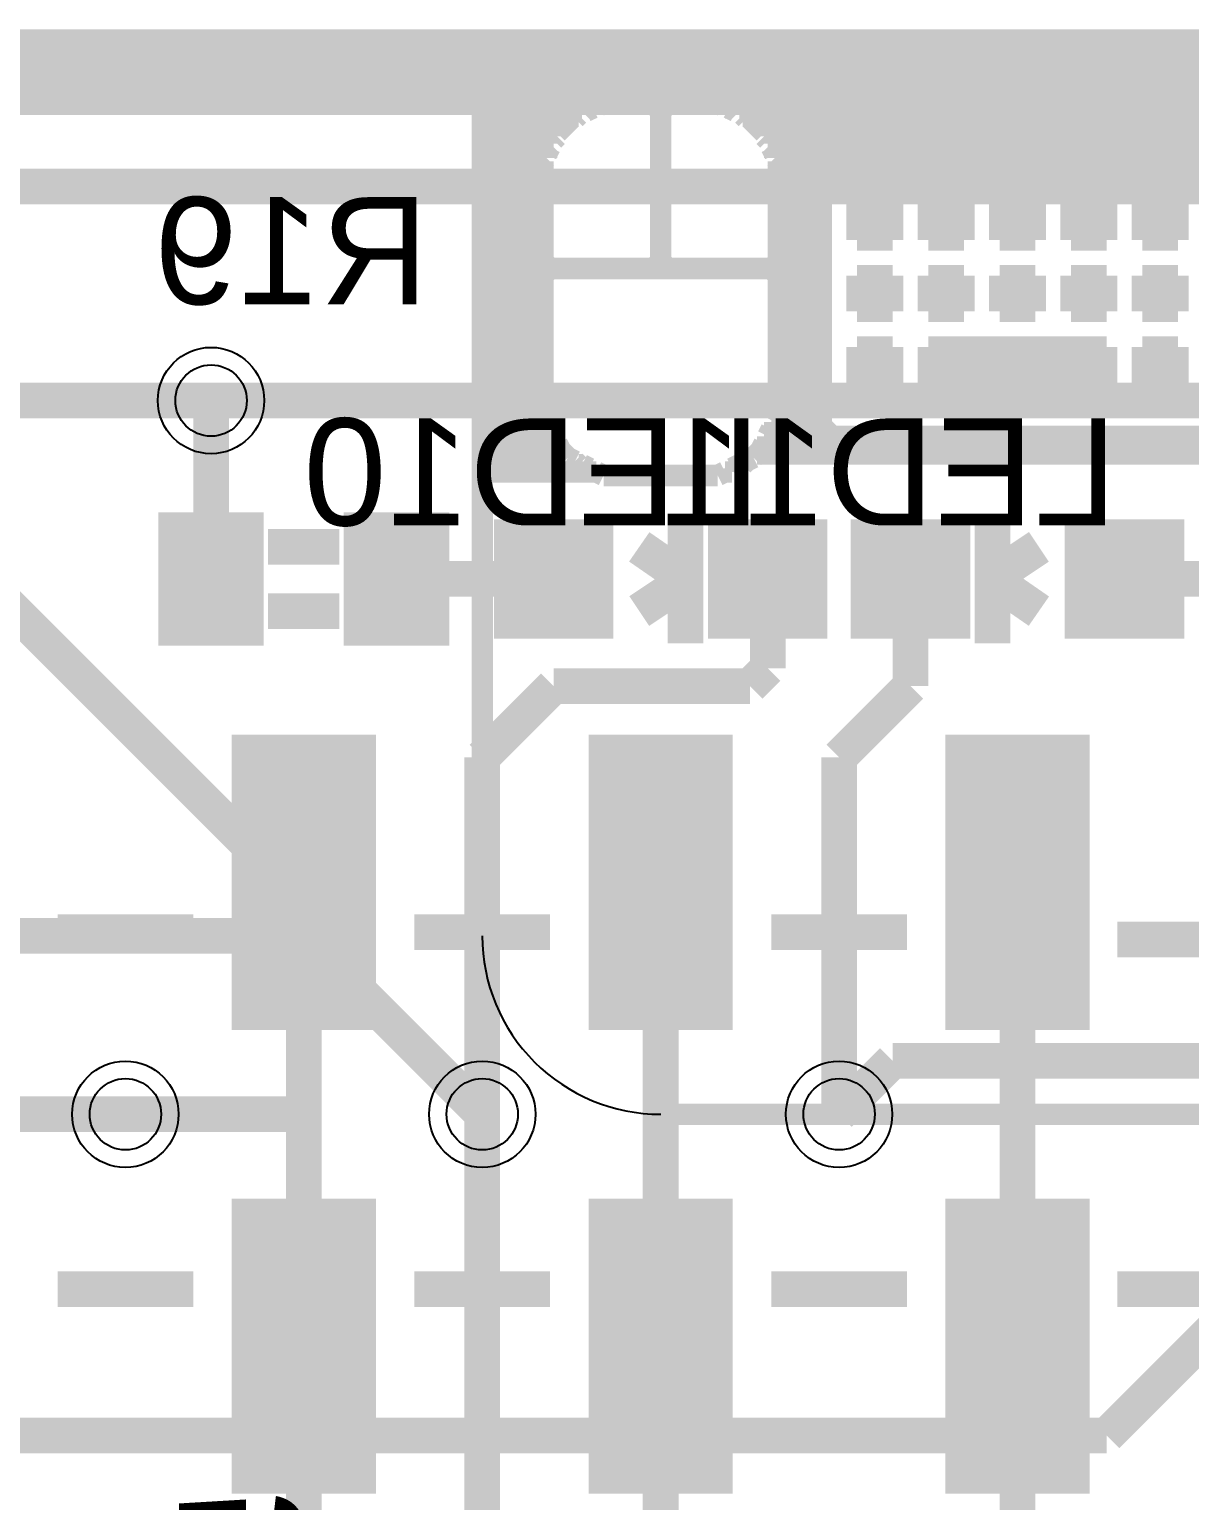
# Model space of a CAD drawing. Extents: x -38954 to -35245, y 27171 to 29112.
# Drawn here: x -37026.9 to -36701.8, y 28666.7 to 29079 of the extents above; entities that cross this region are included whole.
import ezdxf

# ---------------------------------------------------------------- set-up
doc = ezdxf.new("R2010")
doc.units = 9
for name, color, linetype, true_color in [('BoardOutline', 7, 'Continuous', 0xff00ff), ('BottomLayer', 7, 'Continuous', 0x0000ff), ('BottomPasterLayer', 7, 'Continuous', 0x800000), ('BottomSilkLayer', 7, 'Continuous', 0x808000), ('BottomSolderLayer', 7, 'Continuous', 0xaa00ff), ('Document', 7, 'Continuous', 0xffffff), ('Hole', 7, 'Continuous', 0x000000), ('Multi-Layer', 7, 'Continuous', 0xc0c0c0), ('TopLayer', 7, 'Continuous', 0xff0000), ('TopSilkLayer', 7, 'Continuous', 0xffff00)]:
    doc.layers.add(name, color=color, linetype=linetype, true_color=true_color)
doc.styles.get("Standard").update_dxf_attribs({"font": 'arial.ttf'})

msp = doc.modelspace()

# ---------------------------------------------------------------- hatches: boundary and pattern name
at = {"layer": 'BottomLayer'}
for points in [[(-36962.21, 28942.7), (-36989.81, 28942.7), (-36989.81, 28907.3), (-36962.21, 28907.3)], [(-36910.21, 28942.7), (-36937.81, 28942.7), (-36937.81, 28907.3), (-36910.21, 28907.3)], [(-36864.25, 28909.25), (-36864.25, 28940.75), (-36895.75, 28940.75), (-36895.75, 28909.25)], [(-36804.25, 28909.25), (-36804.25, 28940.75), (-36835.75, 28940.75), (-36835.75, 28909.25)], [(-36795.76, 28940.74), (-36795.76, 28909.24), (-36764.26, 28909.24), (-36764.26, 28940.74)], [(-36735.76, 28940.74), (-36735.76, 28909.24), (-36704.26, 28909.24), (-36704.26, 28940.74)], [(-36969.7, 28879.34), (-36969.7, 28800.64), (-36930.3, 28800.64), (-36930.3, 28879.34)], [(-36830.3, 28800.64), (-36830.3, 28879.34), (-36869.7, 28879.34), (-36869.7, 28800.64)], [(-36769.7, 28879.34), (-36769.7, 28800.64), (-36730.3, 28800.64), (-36730.3, 28879.34)], [(-36930.3, 28670.64), (-36930.3, 28749.34), (-36969.7, 28749.34), (-36969.7, 28670.64)], [(-36869.7, 28749.34), (-36869.7, 28670.64), (-36830.3, 28670.64), (-36830.3, 28749.34)], [(-36730.3, 28670.64), (-36730.3, 28749.34), (-36769.7, 28749.34), (-36769.7, 28670.64)]]:
    msp.add_hatch(color=256, dxfattribs=at).paths.add_polyline_path(points)
at = {"layer": 'BottomPasterLayer'}
for points in [[(-36962.21, 28942.7), (-36989.81, 28942.7), (-36989.81, 28907.3), (-36962.21, 28907.3)], [(-36910.21, 28942.7), (-36937.81, 28942.7), (-36937.81, 28907.3), (-36910.21, 28907.3)], [(-36864.25, 28909.25), (-36864.25, 28940.75), (-36895.75, 28940.75), (-36895.75, 28909.25)], [(-36804.25, 28909.25), (-36804.25, 28940.75), (-36835.75, 28940.75), (-36835.75, 28909.25)], [(-36795.76, 28940.74), (-36795.76, 28909.24), (-36764.26, 28909.24), (-36764.26, 28940.74)], [(-36735.76, 28940.74), (-36735.76, 28909.24), (-36704.26, 28909.24), (-36704.26, 28940.74)], [(-36969.7, 28879.34), (-36969.7, 28800.64), (-36930.3, 28800.64), (-36930.3, 28879.34)], [(-36830.3, 28800.64), (-36830.3, 28879.34), (-36869.7, 28879.34), (-36869.7, 28800.64)], [(-36769.7, 28879.34), (-36769.7, 28800.64), (-36730.3, 28800.64), (-36730.3, 28879.34)], [(-36930.3, 28670.64), (-36930.3, 28749.34), (-36969.7, 28749.34), (-36969.7, 28670.64)], [(-36869.7, 28749.34), (-36869.7, 28670.64), (-36830.3, 28670.64), (-36830.3, 28749.34)], [(-36730.3, 28670.64), (-36730.3, 28749.34), (-36769.7, 28749.34), (-36769.7, 28670.64)]]:
    msp.add_hatch(color=256, dxfattribs=at).paths.add_polyline_path(points)
at = {"layer": 'BottomSolderLayer'}
for points in [[(-36961.21, 28943.7), (-36990.81, 28943.7), (-36990.81, 28906.3), (-36961.21, 28906.3)], [(-36909.21, 28943.7), (-36938.81, 28943.7), (-36938.81, 28906.3), (-36909.21, 28906.3)], [(-36863.25, 28908.25), (-36863.25, 28941.75), (-36896.75, 28941.75), (-36896.75, 28908.25)], [(-36803.25, 28908.25), (-36803.25, 28941.75), (-36836.75, 28941.75), (-36836.75, 28908.25)], [(-36796.76, 28941.74), (-36796.76, 28908.24), (-36763.26, 28908.24), (-36763.26, 28941.74)], [(-36736.76, 28941.74), (-36736.76, 28908.24), (-36703.26, 28908.24), (-36703.26, 28941.74)], [(-36970.2, 28881.34), (-36970.2, 28798.64), (-36929.8, 28798.64), (-36929.8, 28881.34)], [(-36829.8, 28798.64), (-36829.8, 28881.34), (-36870.2, 28881.34), (-36870.2, 28798.64)], [(-36770.2, 28881.34), (-36770.2, 28798.64), (-36729.8, 28798.64), (-36729.8, 28881.34)], [(-36929.8, 28668.64), (-36929.8, 28751.34), (-36970.2, 28751.34), (-36970.2, 28668.64)], [(-36870.2, 28751.34), (-36870.2, 28668.64), (-36829.8, 28668.64), (-36829.8, 28751.34)], [(-36729.8, 28668.64), (-36729.8, 28751.34), (-36770.2, 28751.34), (-36770.2, 28668.64)]]:
    msp.add_hatch(color=256, dxfattribs=at).paths.add_polyline_path(points)
at = {"layer": 'TopSilkLayer'}
msp.add_hatch(color=256, dxfattribs=at).paths.add_polyline_path([(-38950, 29075), (-35250, 29075), (-35250, 29055), (-38950, 29055), (-38950, 29075)])

# ---------------------------------------------------------------- linework, layer by layer
at = {"layer": 'BoardOutline', "const_width": 8}
msp.add_lwpolyline([(-38929, 29075), (-35271, 29075)], dxfattribs=at)
at = {"layer": 'BottomLayer'}
for points, const_width in [([(-37050, 28975), (-36976, 28975)], 10), ([(-36976, 28975), (-36976, 28925)], 10), ([(-36955, 28840), (-37050, 28935)], 10), ([(-36880, 28925), (-36924, 28925)], 10), ([(-36820, 28925), (-36820, 28900)], 10), ([(-36780, 28925), (-36780, 28895)], 10), ([(-36720, 28925), (-36676, 28925)], 10), ([(-36820, 28900), (-36825, 28895)], 10), ([(-36880, 28895), (-36900, 28875)], 10), ([(-36825, 28895), (-36880, 28895)], 10), ([(-36780, 28895), (-36800, 28875)], 10), ([(-36900, 28875), (-36900, 28775)], 10), ([(-36800, 28875), (-36800, 28775)], 10), ([(-36950, 28840), (-36955, 28840)], 10), ([(-36950, 28840), (-36950, 28775)], 10), ([(-36850, 28840), (-36855, 28840)], 8), ([(-36850, 28710), (-36850, 28840)], 10), ([(-36750, 28710), (-36750, 28840)], 10), ([(-36750, 28710), (-36750, 28825)], 10), ([(-37000, 28775), (-36950, 28775)], 10), ([(-36950, 28775), (-36950, 28710)], 10), ([(-36900, 28625), (-36900, 28775)], 10), ([(-36950, 28625), (-36950, 28710)], 10), ([(-36850, 28710), (-36850, 28610)], 10), ([(-36750, 28710), (-36750, 28625)], 10)]:
    msp.add_lwpolyline(points, dxfattribs=dict(at, const_width=const_width))
at = {"layer": 'BottomSilkLayer'}
for points, const_width in [([(-36900, 29075), (-36900, 29070)], 6), ([(-36250, 29075), (-36900, 29075)], 6), ([(-36900, 29070), (-36900, 29065)], 6), ([(-36250, 29070), (-36900, 29070)], 6), ([(-36900, 29065), (-36900, 29060)], 6), ([(-36250, 29065), (-36900, 29065)], 6), ([(-36900, 29060), (-36900, 29055)], 6), ([(-36250, 29060), (-36900, 29060)], 6), ([(-36872, 29056), (-36871, 29057)], 6), ([(-36871, 29057), (-36871, 29056)], 6), ([(-36871, 29056), (-36869, 29057)], 6), ([(-36869, 29057), (-36868, 29057)], 6), ([(-36868, 29057), (-36867, 29058)], 6), ([(-36867, 29058), (-36866, 29058)], 6), ([(-36866, 29058), (-36864, 29058)], 6), ([(-36864, 29058), (-36863, 29058)], 6), ([(-36863, 29058), (-36862, 29058)], 6), ([(-36862, 29058), (-36852, 29058)], 6), ([(-36852, 29058), (-36850, 29056)], 6), ([(-36850, 29056), (-36848, 29058)], 6), ([(-36848, 29058), (-36838, 29058)], 6), ([(-36838, 29058), (-36837, 29058)], 6), ([(-36837, 29058), (-36836, 29058)], 6), ([(-36836, 29058), (-36834, 29058)], 6), ([(-36834, 29058), (-36833, 29058)], 6), ([(-36833, 29058), (-36832, 29057)], 6), ([(-36832, 29057), (-36831, 29057)], 6), ([(-36831, 29057), (-36829, 29056)], 6), ([(-36829, 29056), (-36829, 29057)], 6), ([(-36829, 29057), (-36828, 29056)], 6), ([(-36900, 29055), (-36900, 29050)], 6), ([(-36873, 29055), (-36900, 29055)], 6), ([(-36878, 29051), (-36876, 29053)], 6), ([(-36876, 29053), (-36875, 29054)], 6), ([(-36875, 29054), (-36874, 29054)], 6), ([(-36874, 29054), (-36873, 29055)], 6), ([(-36873, 29055), (-36873, 29056)], 6), ([(-36873, 29056), (-36872, 29056)], 6), ([(-36850, 29056), (-36850, 29014)], 6), ([(-36828, 29056), (-36827, 29056)], 6), ([(-36827, 29056), (-36827, 29055)], 6), ([(-36827, 29055), (-36826, 29054)], 6), ([(-36250, 29055), (-36827, 29055)], 6), ([(-36826, 29054), (-36825, 29054)], 6), ([(-36825, 29054), (-36824, 29053)], 6), ([(-36824, 29053), (-36822, 29051)], 6), ([(-36900, 29050), (-36900, 29045)], 6), ([(-36879, 29050), (-36900, 29050)], 6), ([(-36880, 29048), (-36879, 29049)], 6), ([(-36879, 29050), (-36878, 29051)], 6), ([(-36879, 29049), (-36879, 29050)], 6), ([(-36822, 29051), (-36821, 29050)], 6), ([(-36821, 29050), (-36821, 29049)], 6), ([(-36250, 29050), (-36821, 29050)], 6), ([(-36821, 29049), (-36820, 29048)], 6), ([(-36900, 29045), (-36900, 29040)], 6), ([(-36882, 29045), (-36900, 29045)], 6), ([(-36882, 29046), (-36881, 29047)], 6), ([(-36882, 29044), (-36881, 29046)], 6), ([(-36881, 29046), (-36882, 29046)], 6), ([(-36881, 29047), (-36881, 29048)], 6), ([(-36881, 29048), (-36880, 29048)], 6), ([(-36820, 29048), (-36819, 29048)], 6), ([(-36819, 29048), (-36819, 29047)], 6), ([(-36819, 29047), (-36818, 29046)], 6), ([(-36818, 29046), (-36819, 29046)], 6), ([(-36819, 29046), (-36818, 29044)], 6), ([(-36250, 29045), (-36818, 29045)], 6), ([(-36883, 29042), (-36882, 29043)], 6), ([(-36883, 29041), (-36883, 29042)], 6), ([(-36883, 29039), (-36883, 29041)], 6), ([(-36882, 29043), (-36882, 29044)], 6), ([(-36818, 29044), (-36818, 29043)], 6), ([(-36818, 29043), (-36817, 29042)], 6), ([(-36817, 29042), (-36817, 29041)], 6), ([(-36817, 29041), (-36817, 29039)], 6), ([(-36900, 29040), (-36900, 29035)], 6), ([(-36883, 29040), (-36900, 29040)], 6), ([(-36883, 29038), (-36883, 29039)], 6), ([(-36883, 29037), (-36883, 29038)], 6), ([(-36883, 29035), (-36883, 29037)], 6), ([(-36802, 29040), (-36817, 29040)], 6), ([(-36817, 29039), (-36817, 29038)], 6), ([(-36817, 29038), (-36817, 29037)], 6), ([(-36817, 29037), (-36817, 29035)], 6), ([(-36805, 29037), (-36802, 29040)], 6), ([(-36805, 29035), (-36805, 29037)], 6), ([(-36698, 29040), (-36802, 29040)], 6), ([(-36900, 29035), (-36900, 29030)], 6), ([(-36883, 29035), (-36900, 29035)], 6), ([(-36883, 29030), (-36883, 29035)], 6), ([(-36817, 29035), (-36817, 29030)], 6), ([(-36805, 29035), (-36817, 29035)], 6), ([(-36805, 29030), (-36805, 29035)], 6), ([(-36900, 29030), (-36900, 29025)], 6), ([(-36883, 29030), (-36900, 29030)], 6), ([(-36883, 29025), (-36883, 29030)], 6), ([(-36817, 29030), (-36817, 29025)], 6), ([(-36805, 29030), (-36817, 29030)], 6), ([(-36805, 29025), (-36805, 29030)], 6), ([(-36795, 29030), (-36795, 29025)], 6), ([(-36785, 29030), (-36795, 29030)], 6), ([(-36785, 29025), (-36785, 29030)], 6), ([(-36775, 29030), (-36775, 29025)], 6), ([(-36765, 29030), (-36775, 29030)], 6), ([(-36765, 29025), (-36765, 29030)], 6), ([(-36745, 29030), (-36755, 29030)], 6), ([(-36755, 29030), (-36755, 29025)], 6), ([(-36745, 29025), (-36745, 29030)], 6), ([(-36725, 29030), (-36735, 29030)], 6), ([(-36735, 29030), (-36735, 29025)], 6), ([(-36725, 29025), (-36725, 29030)], 6), ([(-36705, 29030), (-36715, 29030)], 6), ([(-36715, 29030), (-36715, 29025)], 6), ([(-36705, 29025), (-36705, 29030)], 6), ([(-36900, 29025), (-36900, 29020)], 6), ([(-36883, 29025), (-36900, 29025)], 6), ([(-36883, 29020), (-36883, 29025)], 6), ([(-36817, 29025), (-36817, 29020)], 6), ([(-36805, 29025), (-36817, 29025)], 6), ([(-36805, 29020), (-36805, 29025)], 6), ([(-36795, 29025), (-36795, 29020)], 6), ([(-36785, 29025), (-36795, 29025)], 6), ([(-36785, 29020), (-36785, 29025)], 6), ([(-36775, 29025), (-36775, 29020)], 6), ([(-36765, 29025), (-36775, 29025)], 6), ([(-36765, 29020), (-36765, 29025)], 6), ([(-36755, 29025), (-36755, 29020)], 6), ([(-36745, 29025), (-36755, 29025)], 6), ([(-36745, 29020), (-36745, 29025)], 6), ([(-36735, 29025), (-36735, 29020)], 6), ([(-36725, 29025), (-36735, 29025)], 6), ([(-36725, 29020), (-36725, 29025)], 6), ([(-36715, 29025), (-36715, 29020)], 6), ([(-36705, 29025), (-36715, 29025)], 6), ([(-36705, 29020), (-36705, 29025)], 6), ([(-36900, 29020), (-36900, 29015)], 6), ([(-36883, 29020), (-36900, 29020)], 6), ([(-36883, 29015), (-36883, 29020)], 6), ([(-36817, 29020), (-36817, 29015)], 6), ([(-36805, 29020), (-36817, 29020)], 6), ([(-36805, 29015), (-36805, 29020)], 6), ([(-36785, 29020), (-36795, 29020)], 6), ([(-36765, 29020), (-36775, 29020)], 6), ([(-36745, 29020), (-36755, 29020)], 6), ([(-36725, 29020), (-36735, 29020)], 6), ([(-36705, 29020), (-36715, 29020)], 6), ([(-36900, 29015), (-36900, 29010)], 6), ([(-36883, 29015), (-36900, 29015)], 6), ([(-36883, 29014), (-36883, 29015)], 6), ([(-36881, 29012), (-36883, 29014)], 6), ([(-36883, 29010), (-36881, 29012)], 6), ([(-36852, 29012), (-36881, 29012)], 6), ([(-36850, 29014), (-36852, 29012)], 6), ([(-36852, 29012), (-36848, 29012)], 6), ([(-36848, 29012), (-36850, 29014)], 6), ([(-36819, 29012), (-36848, 29012)], 6), ([(-36817, 29014), (-36819, 29012)], 6), ([(-36819, 29012), (-36817, 29010)], 6), ([(-36817, 29015), (-36817, 29014)], 6), ([(-36805, 29015), (-36817, 29015)], 6), ([(-36805, 29010), (-36805, 29015)], 6), ([(-36900, 29010), (-36900, 29005)], 6), ([(-36883, 29010), (-36900, 29010)], 6), ([(-36883, 29005), (-36883, 29010)], 6), ([(-36817, 29010), (-36817, 29005)], 6), ([(-36805, 29010), (-36817, 29010)], 6), ([(-36805, 29005), (-36805, 29010)], 6), ([(-36795, 29010), (-36795, 29005)], 6), ([(-36785, 29010), (-36795, 29010)], 6), ([(-36785, 29005), (-36785, 29010)], 6), ([(-36775, 29010), (-36775, 29005)], 6), ([(-36765, 29010), (-36775, 29010)], 6), ([(-36765, 29005), (-36765, 29010)], 6), ([(-36745, 29010), (-36755, 29010)], 6), ([(-36755, 29010), (-36755, 29005)], 6), ([(-36745, 29005), (-36745, 29010)], 6), ([(-36725, 29010), (-36735, 29010)], 6), ([(-36735, 29010), (-36735, 29005)], 6), ([(-36725, 29005), (-36725, 29010)], 6), ([(-36705, 29010), (-36715, 29010)], 6), ([(-36715, 29010), (-36715, 29005)], 6), ([(-36705, 29005), (-36705, 29010)], 6), ([(-36900, 29005), (-36900, 29000)], 6), ([(-36883, 29005), (-36900, 29005)], 6), ([(-36883, 29000), (-36883, 29005)], 6), ([(-36817, 29005), (-36817, 29000)], 6), ([(-36805, 29005), (-36817, 29005)], 6), ([(-36805, 29000), (-36805, 29005)], 6), ([(-36795, 29005), (-36795, 29000)], 6), ([(-36785, 29005), (-36795, 29005)], 6), ([(-36785, 29000), (-36785, 29005)], 6), ([(-36775, 29005), (-36775, 29000)], 6), ([(-36765, 29005), (-36775, 29005)], 6), ([(-36765, 29000), (-36765, 29005)], 6), ([(-36755, 29005), (-36755, 29000)], 6), ([(-36745, 29005), (-36755, 29005)], 6), ([(-36745, 29000), (-36745, 29005)], 6), ([(-36735, 29005), (-36735, 29000)], 6), ([(-36725, 29005), (-36735, 29005)], 6), ([(-36725, 29000), (-36725, 29005)], 6), ([(-36715, 29005), (-36715, 29000)], 6), ([(-36705, 29005), (-36715, 29005)], 6), ([(-36705, 29000), (-36705, 29005)], 6), ([(-36900, 29000), (-36900, 28995)], 6), ([(-36883, 29000), (-36900, 29000)], 6), ([(-36883, 28995), (-36883, 29000)], 6), ([(-36817, 29000), (-36817, 28995)], 6), ([(-36805, 29000), (-36817, 29000)], 6), ([(-36805, 28995), (-36805, 29000)], 6), ([(-36785, 29000), (-36795, 29000)], 6), ([(-36765, 29000), (-36775, 29000)], 6), ([(-36745, 29000), (-36755, 29000)], 6), ([(-36725, 29000), (-36735, 29000)], 6), ([(-36705, 29000), (-36715, 29000)], 6), ([(-36900, 28995), (-36900, 28990)], 6), ([(-36883, 28995), (-36900, 28995)], 6), ([(-36883, 28990), (-36883, 28995)], 6), ([(-36817, 28995), (-36817, 28990)], 6), ([(-36805, 28995), (-36817, 28995)], 6), ([(-36805, 28990), (-36805, 28995)], 6), ([(-36900, 28990), (-36900, 28985)], 6), ([(-36883, 28990), (-36900, 28990)], 6), ([(-36883, 28985), (-36883, 28990)], 6), ([(-36817, 28990), (-36817, 28985)], 6), ([(-36805, 28990), (-36817, 28990)], 6), ([(-36805, 28985), (-36805, 28990)], 6), ([(-36795, 28990), (-36795, 28985)], 6), ([(-36785, 28990), (-36795, 28990)], 6), ([(-36785, 28985), (-36785, 28990)], 6), ([(-36775, 28990), (-36775, 28985)], 6), ([(-36725, 28990), (-36775, 28990)], 6), ([(-36725, 28985), (-36725, 28990)], 6), ([(-36705, 28990), (-36715, 28990)], 6), ([(-36715, 28990), (-36715, 28985)], 6), ([(-36705, 28985), (-36705, 28990)], 6), ([(-36900, 28985), (-36900, 28980)], 6), ([(-36883, 28985), (-36900, 28985)], 6), ([(-36883, 28980), (-36883, 28985)], 6), ([(-36817, 28985), (-36817, 28980)], 6), ([(-36805, 28985), (-36817, 28985)], 6), ([(-36805, 28980), (-36805, 28985)], 6), ([(-36795, 28985), (-36795, 28980)], 6), ([(-36785, 28985), (-36795, 28985)], 6), ([(-36785, 28980), (-36785, 28985)], 6), ([(-36775, 28985), (-36775, 28980)], 6), ([(-36725, 28985), (-36775, 28985)], 6), ([(-36725, 28980), (-36725, 28985)], 6), ([(-36715, 28985), (-36715, 28980)], 6), ([(-36705, 28985), (-36715, 28985)], 6), ([(-36705, 28980), (-36705, 28985)], 6), ([(-36900, 28980), (-36900, 28975)], 6), ([(-36883, 28980), (-36900, 28980)], 6), ([(-36883, 28975), (-36883, 28980)], 6), ([(-36817, 28980), (-36817, 28975)], 6), ([(-36805, 28980), (-36817, 28980)], 6), ([(-36805, 28975), (-36805, 28980)], 6), ([(-36785, 28980), (-36795, 28980)], 6), ([(-36725, 28980), (-36775, 28980)], 6), ([(-36705, 28980), (-36715, 28980)], 6), ([(-36900, 28975), (-36900, 28970)], 6), ([(-36883, 28975), (-36900, 28975)], 6), ([(-36883, 28974), (-36883, 28975)], 6), ([(-36817, 28975), (-36817, 28974)], 6), ([(-36805, 28975), (-36817, 28975)], 6), ([(-36805, 28970), (-36805, 28975)], 6), ([(-36900, 28970), (-36900, 28965)], 6), ([(-36882, 28970), (-36900, 28970)], 6), ([(-36883, 28973), (-36883, 28974)], 6), ([(-36883, 28972), (-36883, 28973)], 6), ([(-36883, 28971), (-36883, 28972)], 6), ([(-36882, 28969), (-36883, 28971)], 6), ([(-36817, 28971), (-36818, 28969)], 6), ([(-36805, 28970), (-36818, 28970)], 6), ([(-36817, 28974), (-36817, 28973)], 6), ([(-36817, 28973), (-36817, 28972)], 6), ([(-36817, 28972), (-36817, 28971)], 6), ([(-36805, 28968), (-36805, 28970)], 6), ([(-36882, 28968), (-36882, 28969)], 6), ([(-36882, 28967), (-36882, 28968)], 6), ([(-36881, 28967), (-36882, 28967)], 6), ([(-36880, 28965), (-36881, 28967)], 6), ([(-36819, 28967), (-36820, 28965)], 6), ([(-36818, 28967), (-36819, 28967)], 6), ([(-36818, 28969), (-36818, 28968)], 6), ([(-36818, 28968), (-36818, 28967)], 6), ([(-36802, 28965), (-36805, 28968)], 6), ([(-36900, 28965), (-36900, 28960)], 6), ([(-36880, 28965), (-36900, 28965)], 6), ([(-36880, 28964), (-36880, 28965)], 6), ([(-36880, 28963), (-36880, 28964)], 6), ([(-36879, 28963), (-36880, 28963)], 6), ([(-36878, 28961), (-36879, 28963)], 6), ([(-36821, 28963), (-36822, 28961)], 6), ([(-36820, 28963), (-36821, 28963)], 6), ([(-36802, 28965), (-36820, 28965)], 6), ([(-36820, 28965), (-36820, 28964)], 6), ([(-36820, 28964), (-36820, 28963)], 6), ([(-36698, 28965), (-36802, 28965)], 6), ([(-36900, 28960), (-36900, 28955)], 6), ([(-36877, 28960), (-36900, 28960)], 6), ([(-36877, 28960), (-36878, 28961)], 6), ([(-36876, 28959), (-36877, 28960)], 6), ([(-36874, 28958), (-36876, 28959)], 6), ([(-36873, 28957), (-36874, 28958)], 6), ([(-36826, 28958), (-36827, 28957)], 6), ([(-36824, 28959), (-36826, 28958)], 6), ([(-36823, 28960), (-36824, 28959)], 6), ([(-36822, 28961), (-36823, 28960)], 6), ([(-36250, 28960), (-36823, 28960)], 6), ([(-36869, 28955), (-36900, 28955)], 6), ([(-36900, 28825), (-36900, 28955)], 6), ([(-36872, 28957), (-36873, 28957)], 6), ([(-36870, 28956), (-36872, 28957)], 6), ([(-36870, 28955), (-36870, 28956)], 6), ([(-36869, 28955), (-36870, 28955)], 6), ([(-36868, 28955), (-36869, 28955)], 6), ([(-36866, 28954), (-36868, 28955)], 6), ([(-36865, 28954), (-36866, 28954)], 6), ([(-36864, 28954), (-36865, 28954)], 6), ([(-36863, 28954), (-36864, 28954)], 6), ([(-36861, 28954), (-36863, 28954)], 6), ([(-36839, 28954), (-36861, 28954)], 6), ([(-36837, 28954), (-36839, 28954)], 6), ([(-36836, 28954), (-36837, 28954)], 6), ([(-36835, 28954), (-36836, 28954)], 6), ([(-36834, 28954), (-36835, 28954)], 6), ([(-36832, 28955), (-36834, 28954)], 6), ([(-36831, 28955), (-36832, 28955)], 6), ([(-36830, 28955), (-36831, 28955)], 6), ([(-36828, 28957), (-36830, 28956)], 6), ([(-36830, 28956), (-36830, 28955)], 6), ([(-36827, 28957), (-36828, 28957)], 6), ([(-36843, 28943), (-36843, 28925)], 10), ([(-36757.01, 28942.99), (-36757.01, 28924.99)], 10), ([(-36843, 28925), (-36856, 28934)], 10), ([(-36756.01, 28925.99), (-36744.01, 28933.99)], 10), ([(-36844, 28924), (-36856, 28916)], 10), ([(-36843, 28907), (-36843, 28925)], 10), ([(-36757.01, 28906.99), (-36757.01, 28924.99)], 10), ([(-36757.01, 28924.99), (-36744.01, 28915.99)], 10), ([(-37019, 28825.99), (-36981, 28825.99)], 10), ([(-36919, 28825.99), (-36881, 28825.99)], 10), ([(-36819, 28825.99), (-36781, 28825.99)], 10), ([(-36696, 28823.99), (-36722, 28823.99)], 10), ([(-36300, 28775), (-36850, 28775)], 6), ([(-37019, 28725.99), (-36981, 28725.99)], 10), ([(-36919, 28725.99), (-36881, 28725.99)], 10), ([(-36819, 28725.99), (-36781, 28725.99)], 10), ([(-36722, 28725.99), (-36696, 28725.99)], 10)]:
    msp.add_lwpolyline(points, dxfattribs=dict(at, const_width=const_width))
msp.add_arc((-36850, 28825), 50, 179.9999, 270, dxfattribs=at)
at = {"layer": 'Document', "const_width": 10}
for points in [[(-36940.01, 28934), (-36960.01, 28934)], [(-36960.01, 28916), (-36940.01, 28916)]]:
    msp.add_lwpolyline(points, dxfattribs=at)
at = {"layer": 'Hole'}
for centre in [(-36976, 28975), (-37000, 28775), (-36900, 28775), (-36800, 28775)]:
    msp.add_circle(centre, 10, dxfattribs=at)
at = {"layer": 'Multi-Layer'}
for centre in [(-36976, 28975), (-37000, 28775), (-36900, 28775), (-36800, 28775)]:
    msp.add_circle(centre, 14.9, dxfattribs=at)
at = {"layer": 'TopLayer', "const_width": 10}
for points in [[(-36155, 29035), (-37720, 29035)], [(-36976, 28975), (-36640, 28975)], [(-36950, 28825), (-37150, 28825)], [(-36900, 28775), (-36950, 28825)], [(-36785, 28790), (-36800, 28775)], [(-36505, 28790), (-36785, 28790)], [(-37250, 28775), (-37000, 28775)], [(-36725, 28685), (-36650, 28760)], [(-37100, 28685), (-36725, 28685)]]:
    msp.add_lwpolyline(points, dxfattribs=at)

# ---------------------------------------------------------------- texts
at = {"layer": 'BottomSilkLayer', "text_generation_flag": 2}
for s, p in [('R19', (-36915, 29002)), ('LED10', (-36822, 28940)), ('LED11', (-36722, 28940))]:
    msp.add_text(s, height=30, dxfattribs=at).set_placement(p)
msp.add_text('5V', height=35, rotation=90, dxfattribs=at).set_placement((-36950, 28670))

doc.saveas('drawing.dxf')
